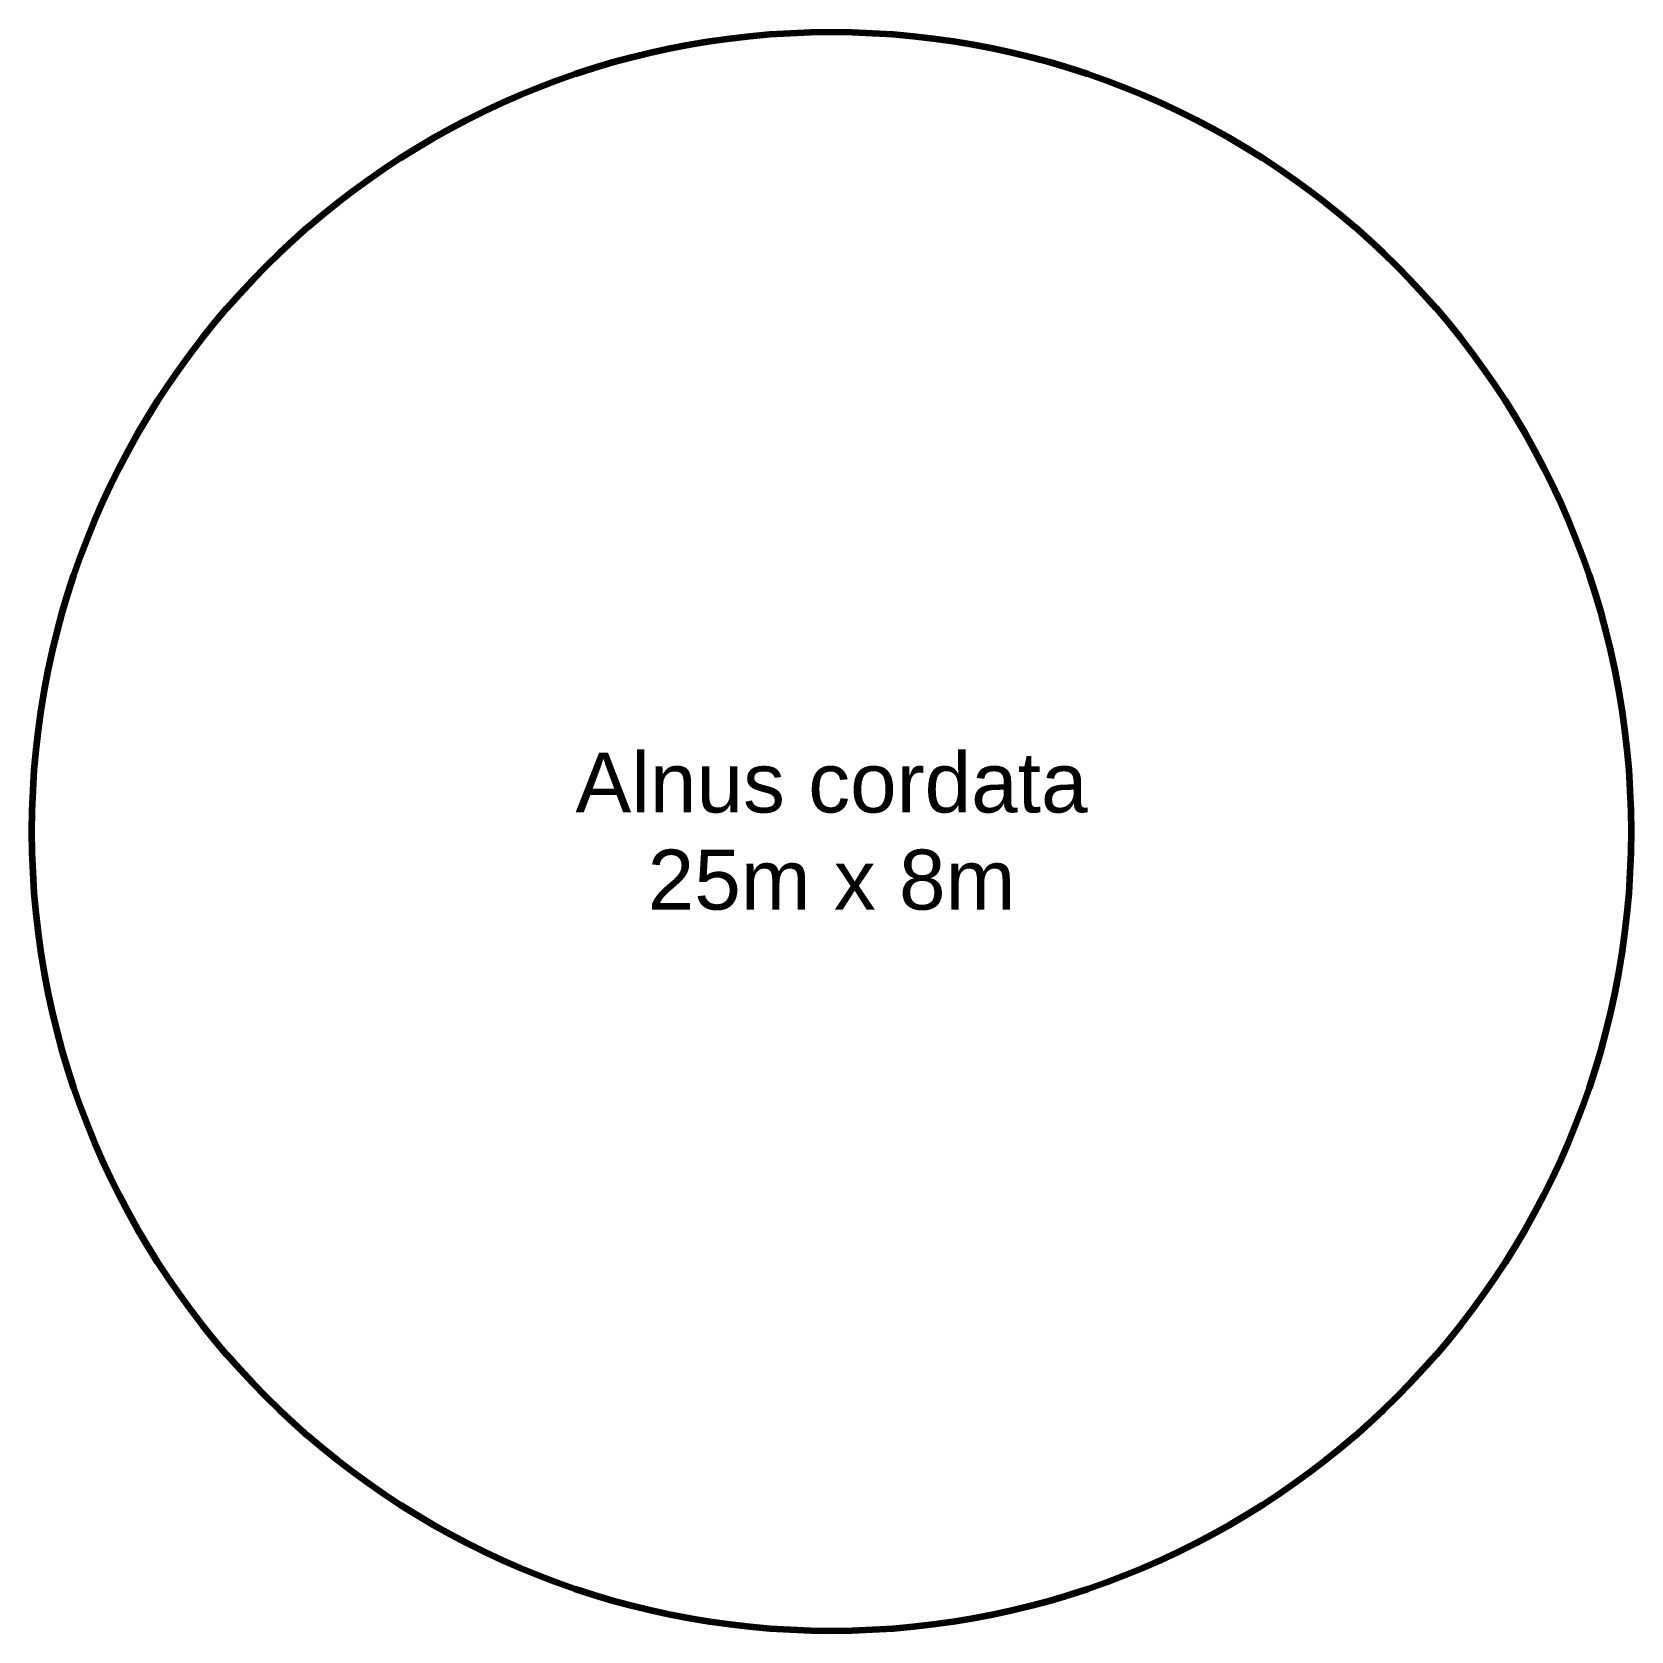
# Model space of a CAD drawing. Header units: metres. Extents: x 16 to 24, y 16 to 24.
import ezdxf

# ---------------------------------------------------------------- set-up
doc = ezdxf.new("R2010")
doc.units = ezdxf.units.M
doc.layers.add('Plant - diameter', color=3, linetype='Continuous', lineweight=25, true_color=0x00ff00)
doc.layers.add('Plant - label', color=30, linetype='Continuous', lineweight=25, true_color=0xff7f00)
doc.styles.add('textstyle10', font='ltypeshp.shx')
doc.styles.add('textstyle11', font='')
doc.styles.add('textstyle9', font='ltypeshp.shx')
doc.styles.get('textstyle11').set_extended_font_data('Arial')
doc.linetypes.add('BATTING', pattern='A,0.00254,-2.54,["BAT",textstyle9,S=2.54,R=0,X=-2.54,Y=0],-5.08,["BAT",textstyle10,S=2.54,R=180,X=2.54,Y=0],-2.54', length=10.16254)

# ---------------------------------------------------------------- blocks, each defined once
blk = doc.blocks.new('Tree - Alnus cordata')
at = {"layer": 'Plant - diameter', "lineweight": 106}
blk.add_circle((0, 0), 4, dxfattribs=at)
at = {"layer": 'Plant - label', "insert": (0, 0), "char_height": 0.3, "attachment_point": 5, "line_spacing_factor": 0.971628, "style": 'textstyle11'}
blk.add_mtext('\\c32767;Alnus cordata\\P25m x 8m', dxfattribs=at)

msp = doc.modelspace()

# ---------------------------------------------------------------- block references
at = {"layer": 'Plant - diameter', "linetype": 'BATTING'}
msp.add_blockref('Tree - Alnus cordata', (20, 20), dxfattribs=at)

doc.saveas('drawing.dxf')
